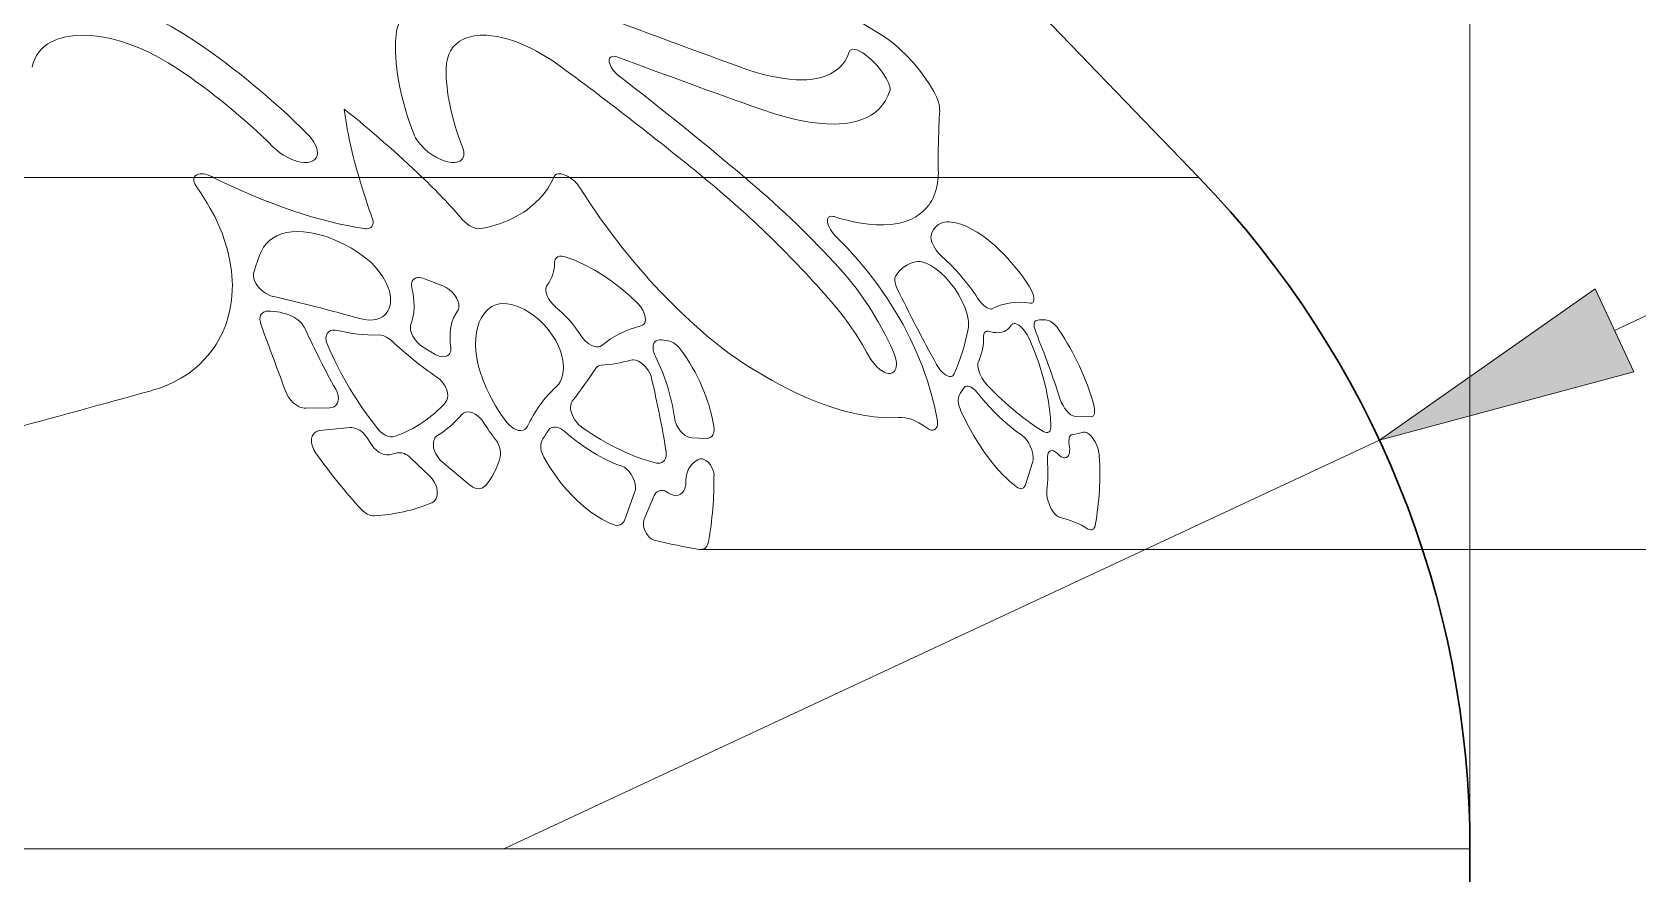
# Model space of a CAD drawing. Extents: x 5 to 409, y 5 to 583.
# Drawn here: x 150.82 to 169.11, y 347.87 to 357.45 of the extents above; entities that cross this region are included whole.
import ezdxf

# ---------------------------------------------------------------- set-up
doc = ezdxf.new("R2010")
doc.units = 0
for name, color, linetype, lineweight in [('DETAIL', 3, 'Continuous', 25), ('DIMENSIONS', 2, 'Continuous', 25), ('OUTLINE', 7, 'Continuous', 70)]:
    doc.layers.add(name, color=color, linetype=linetype, lineweight=lineweight)

msp = doc.modelspace()

# ---------------------------------------------------------------- linework, layer by layer
at = {"layer": 'DETAIL', "lineweight": 13}
for p, q in [((160.264, 355.799), (101.285, 355.799)), ((162.974, 348.157), (98.197, 348.157))]:
    msp.add_line(p, q, dxfattribs=at)
at = {"layer": 'DETAIL', "lineweight": 13, "ltscale": 0.096135}
msp.add_line((164.11, 355.799), (160.264, 355.799), dxfattribs=at)
at = {"layer": 'DETAIL', "lineweight": 13, "ltscale": 0.105585}
msp.add_line((167.197, 348.157), (162.974, 348.157), dxfattribs=at)
at = {"layer": 'DIMENSIONS', "lineweight": 13}
for p, q in [((167.197, 348.157), (167.197, 386.028)), ((158.439, 351.563), (198.899, 351.563))]:
    msp.add_line(p, q, dxfattribs=at)
at = {"layer": 'DIMENSIONS', "lineweight": 13, "ltscale": 0.301139}
msp.add_line((168.843, 354.058), (179.759, 359.151), dxfattribs=at)
at = {"layer": 'DIMENSIONS', "lineweight": 13, "ltscale": 0.275}
msp.add_line((156.197, 348.157), (166.166, 352.808), dxfattribs=at)
at = {"layer": 'DIMENSIONS', "lineweight": 13}
msp.add_lwpolyline([(168.623, 354.53), (166.166, 352.808), (169.063, 353.586)], close=True, dxfattribs=at)
msp.add_solid([(168.623, 354.53), (166.166, 352.808), (168.623, 354.53), (169.063, 353.586)], dxfattribs=at)
at = {"layer": 'OUTLINE', "lineweight": 30, "ltscale": 0.217677}
msp.add_line((158.061, 362.062), (164.11, 355.799), dxfattribs=at)
at = {"layer": 'OUTLINE', "lineweight": 13, "ltscale": 0.001786}
msp.add_line((161.143, 355.87), (161.141, 355.799), dxfattribs=at)
at = {"layer": 'OUTLINE', "lineweight": 13, "ltscale": 0.000565371}
msp.add_line((152.886, 355.799), (152.866, 355.809), dxfattribs=at)
at = {"layer": 'OUTLINE', "lineweight": 13, "ltscale": 0.000273606}
msp.add_line((156.768, 355.809), (156.763, 355.799), dxfattribs=at)
at = {"layer": 'OUTLINE', "lineweight": 13, "ltscale": 0.005629}
msp.add_line((155.292, 354.646), (155.501, 354.565), dxfattribs=at)
at = {"layer": 'OUTLINE', "lineweight": 13, "ltscale": 0.004251}
msp.add_line((155.412, 353.785), (155.267, 353.874), dxfattribs=at)
at = {"layer": 'OUTLINE', "lineweight": 13, "ltscale": 0.00683}
msp.add_line((154.213, 353.176), (153.94, 353.172), dxfattribs=at)
at = {"layer": 'OUTLINE', "lineweight": 13, "ltscale": 0.008746}
msp.add_line((154.098, 352.917), (154.447, 352.951), dxfattribs=at)
at = {"layer": 'OUTLINE', "lineweight": 13, "ltscale": 0.004779}
msp.add_line((162.881, 353.074), (162.69, 353.082), dxfattribs=at)
at = {"layer": 'OUTLINE', "lineweight": 13, "ltscale": 0.00228}
msp.add_line((154.639, 352.835), (154.689, 352.758), dxfattribs=at)
at = {"layer": 'OUTLINE', "lineweight": 13, "ltscale": 0.004242}
msp.add_line((158.508, 352.829), (158.339, 352.833), dxfattribs=at)
at = {"layer": 'OUTLINE', "lineweight": 13, "ltscale": 0.002315}
msp.add_line((154.892, 352.643), (154.982, 352.663), dxfattribs=at)
at = {"layer": 'OUTLINE', "lineweight": 13, "ltscale": 0.007577}
msp.add_line((155.134, 352.607), (155.354, 352.399), dxfattribs=at)
at = {"layer": 'OUTLINE', "lineweight": 13, "ltscale": 0.010038}
msp.add_line((155.803, 352.3), (155.495, 352.558), dxfattribs=at)
at = {"layer": 'OUTLINE', "lineweight": 13, "ltscale": 0.001207}
msp.add_line((158.369, 352.56), (158.41, 352.587), dxfattribs=at)
at = {"layer": 'OUTLINE', "lineweight": 13, "ltscale": 0.006744}
msp.add_line((162.217, 352.556), (162.134, 352.299), dxfattribs=at)
at = {"layer": 'OUTLINE', "lineweight": 13, "ltscale": 0.008208}
msp.add_line((157.685, 352.212), (157.572, 351.904), dxfattribs=at)
at = {"layer": 'OUTLINE', "lineweight": 13, "ltscale": 0.007279}
msp.add_line((157.794, 351.909), (157.908, 352.177), dxfattribs=at)
at = {"layer": 'OUTLINE', "lineweight": 30, "ltscale": 0.0375}
msp.add_line((167.197, 346.657), (167.197, 348.157), dxfattribs=at)
at = {"layer": 'OUTLINE', "lineweight": 13}
for points in [[(157.928, 358.658), (158.167, 358.576), (158.406, 358.487), (158.645, 358.391), (158.884, 358.288), (159.124, 358.178), (159.364, 358.061), (159.556, 357.962), (159.747, 357.859), (159.94, 357.752), (160.084, 357.669), (160.228, 357.584), (160.517, 357.406)], [(151.287, 357.906), (151.355, 357.897), (151.423, 357.885), (151.493, 357.871), (151.565, 357.855), (151.705, 357.817), (151.847, 357.772), (151.988, 357.718), (152.128, 357.658), (152.267, 357.591), (152.408, 357.515), (152.548, 357.433), (152.684, 357.345)], [(154.962, 357.345), (154.968, 357.421), (154.973, 357.458), (154.981, 357.493), (154.994, 357.539), (155.01, 357.582), (155.03, 357.624), (155.057, 357.67), (155.089, 357.713), (155.126, 357.752), (155.167, 357.788), (155.212, 357.819), (155.264, 357.848), (155.321, 357.872), (155.381, 357.892), (155.445, 357.906)], [(152.476, 357.039), (152.374, 357.104), (152.268, 357.165), (152.161, 357.22), (152.052, 357.269), (151.942, 357.312), (151.832, 357.348), (151.773, 357.365), (151.715, 357.379), (151.638, 357.395), (151.562, 357.406), (151.487, 357.414), (151.399, 357.417), (151.314, 357.413), (151.233, 357.403), (151.194, 357.395), (151.156, 357.385), (151.121, 357.374), (151.087, 357.361), (151.029, 357.333), (151.002, 357.317), (150.977, 357.299), (150.954, 357.28), (150.932, 357.26), (150.901, 357.225), (150.874, 357.187), (150.853, 357.145), (150.836, 357.101), (150.824, 357.055)], [(156.852, 357.055), (156.74, 357.133), (156.626, 357.203), (156.569, 357.235), (156.511, 357.265), (156.434, 357.301), (156.357, 357.333), (156.281, 357.36), (156.231, 357.375), (156.182, 357.388), (156.118, 357.402), (156.056, 357.411), (155.996, 357.416), (155.926, 357.416), (155.861, 357.409), (155.8, 357.396), (155.771, 357.387), (155.744, 357.376), (155.719, 357.363), (155.695, 357.349), (155.655, 357.319), (155.62, 357.283), (155.591, 357.243), (155.569, 357.198), (155.553, 357.148), (155.543, 357.095), (155.539, 357.039)], [(160.517, 357.406), (160.579, 357.364), (160.643, 357.314), (160.705, 357.259), (160.784, 357.183), (160.859, 357.102), (160.928, 357.019), (160.991, 356.936), (161.046, 356.854), (161.092, 356.775), (161.121, 356.714), (161.143, 356.657), (161.151, 356.628), (161.156, 356.601), (161.158, 356.58), (161.158, 356.56)], [(157.494, 357.168), (157.472, 357.174), (157.451, 357.178), (157.429, 357.176), (157.412, 357.168), (157.4, 357.155), (157.394, 357.137), (157.395, 357.115), (157.401, 357.09), (157.409, 357.072), (157.418, 357.054), (157.444, 357.017), (157.476, 356.98), (157.514, 356.947)], [(158.896, 357.051), (158.998, 357.017), (159.097, 356.986), (159.167, 356.967), (159.236, 356.951), (159.3, 356.938), (159.363, 356.927), (159.445, 356.916), (159.524, 356.91), (159.599, 356.909), (159.645, 356.911), (159.689, 356.914), (159.732, 356.92), (159.772, 356.928), (159.823, 356.941), (159.871, 356.957), (159.915, 356.977), (159.965, 357.007), (160.01, 357.042), (160.048, 357.081), (160.081, 357.126), (160.108, 357.175), (160.129, 357.228)], [(160.129, 357.228), (160.137, 357.242), (160.15, 357.252), (160.167, 357.257), (160.189, 357.256), (160.216, 357.249), (160.247, 357.235), (160.283, 357.215), (160.319, 357.19), (160.357, 357.159), (160.395, 357.125), (160.443, 357.075), (160.486, 357.023), (160.524, 356.971), (160.554, 356.922), (160.576, 356.876), (160.584, 356.854), (160.59, 356.834), (160.593, 356.806), (160.593, 356.794), (160.59, 356.783)], [(160.59, 356.783), (160.569, 356.726), (160.542, 356.673), (160.509, 356.625), (160.471, 356.581), (160.426, 356.541), (160.377, 356.507), (160.327, 356.48), (160.273, 356.457), (160.214, 356.438), (160.151, 356.423), (160.108, 356.416), (160.063, 356.411), (160.014, 356.407), (159.963, 356.406), (159.872, 356.407), (159.777, 356.415), (159.677, 356.428), (159.573, 356.446), (159.501, 356.462), (159.428, 356.48), (159.278, 356.522), (159.123, 356.574)], [(153.957, 356.294), (153.981, 356.269), (154.002, 356.244), (154.027, 356.209), (154.047, 356.173), (154.062, 356.138), (154.07, 356.107), (154.072, 356.076), (154.069, 356.048), (154.059, 356.023), (154.043, 356.002), (154.021, 355.986), (153.994, 355.975), (153.963, 355.969), (153.922, 355.968), (153.878, 355.973), (153.847, 355.98), (153.815, 355.99), (153.783, 356.002), (153.75, 356.016), (153.688, 356.051), (153.646, 356.079), (153.606, 356.111), (153.569, 356.144)], [(155.725, 356.144), (155.736, 356.107), (155.739, 356.089), (155.74, 356.071), (155.739, 356.049), (155.733, 356.029), (155.724, 356.011), (155.71, 355.996), (155.693, 355.984), (155.673, 355.975), (155.657, 355.971), (155.639, 355.968), (155.6, 355.968), (155.559, 355.975), (155.516, 355.986), (155.47, 356.005), (155.424, 356.028), (155.378, 356.056), (155.334, 356.087), (155.293, 356.122), (155.256, 356.16), (155.22, 356.203), (155.19, 356.249), (155.178, 356.271), (155.169, 356.294)], [(152.866, 355.809), (152.839, 355.821), (152.797, 355.834), (152.775, 355.838), (152.753, 355.84), (152.736, 355.84), (152.72, 355.837), (152.698, 355.829), (152.68, 355.816), (152.669, 355.799)], [(156.944, 355.799), (156.92, 355.813), (156.883, 355.829), (156.847, 355.838), (156.83, 355.84), (156.814, 355.839), (156.794, 355.834), (156.778, 355.824), (156.768, 355.809)], [(152.698, 355.688), (152.74, 355.628), (152.78, 355.568), (152.818, 355.507), (152.853, 355.446), (152.903, 355.353), (152.947, 355.259), (152.986, 355.163), (153.02, 355.068), (153.052, 354.958), (153.077, 354.847), (153.094, 354.737), (153.099, 354.682), (153.103, 354.626), (153.104, 354.572), (153.103, 354.519), (153.099, 354.447), (153.091, 354.376), (153.08, 354.306), (153.058, 354.212), (153.028, 354.12), (152.991, 354.031), (152.97, 353.988), (152.947, 353.945), (152.923, 353.904), (152.896, 353.864), (152.847, 353.797), (152.792, 353.733), (152.732, 353.673), (152.668, 353.617), (152.599, 353.565), (152.525, 353.518), (152.447, 353.475), (152.362, 353.435), (152.273, 353.401), (152.18, 353.372)], [(152.669, 355.799), (152.664, 355.78), (152.664, 355.767), (152.666, 355.754), (152.671, 355.736), (152.679, 355.719), (152.698, 355.688)], [(156.763, 355.799), (156.731, 355.735), (156.695, 355.674), (156.653, 355.616), (156.605, 355.56), (156.553, 355.508), (156.496, 355.459), (156.46, 355.431), (156.422, 355.405), (156.382, 355.38), (156.34, 355.356), (156.297, 355.334), (156.252, 355.313), (156.159, 355.276), (156.059, 355.244), (155.999, 355.229), (155.937, 355.216)], [(158.974, 353.652), (158.868, 353.722), (158.763, 353.795), (158.66, 353.873), (158.583, 353.934), (158.506, 353.997), (158.357, 354.127), (158.21, 354.264), (158.092, 354.381), (157.976, 354.501), (157.863, 354.623), (157.78, 354.716), (157.7, 354.81), (157.556, 354.985), (157.42, 355.161), (157.29, 355.337), (157.169, 355.513), (157.057, 355.688)], [(161.141, 355.799), (161.133, 355.728), (161.118, 355.66), (161.108, 355.628), (161.096, 355.596), (161.083, 355.566), (161.068, 355.537), (161.051, 355.509), (161.033, 355.482), (161.002, 355.445), (160.967, 355.41), (160.928, 355.379), (160.885, 355.351), (160.844, 355.329), (160.801, 355.31), (160.754, 355.294), (160.717, 355.283), (160.679, 355.275), (160.603, 355.263), (160.521, 355.258), (160.435, 355.259), (160.346, 355.266), (160.263, 355.278), (160.177, 355.293), (160.09, 355.314), (160.023, 355.331), (159.955, 355.352)], [(154.7, 355.325), (154.706, 355.3), (154.706, 355.276), (154.701, 355.254), (154.692, 355.24), (154.68, 355.229), (154.665, 355.221), (154.651, 355.217), (154.636, 355.214), (154.62, 355.214), (154.603, 355.216)], [(155.937, 355.216), (155.91, 355.214), (155.88, 355.219), (155.848, 355.229), (155.825, 355.24), (155.801, 355.253), (155.778, 355.269), (155.757, 355.287), (155.718, 355.325)], [(159.955, 355.352), (159.947, 355.354), (159.925, 355.357), (159.906, 355.354), (159.892, 355.345), (159.883, 355.331), (159.88, 355.312), (159.881, 355.291), (159.885, 355.272), (159.891, 355.253), (159.902, 355.23), (159.915, 355.206), (159.945, 355.162), (159.981, 355.122)], [(161.06, 355.133), (161.066, 355.155), (161.074, 355.177), (161.087, 355.202), (161.103, 355.225), (161.121, 355.245), (161.143, 355.262), (161.167, 355.275), (161.194, 355.285), (161.215, 355.289), (161.238, 355.292), (161.263, 355.293), (161.289, 355.291), (161.343, 355.283), (161.401, 355.266), (161.461, 355.242), (161.522, 355.211), (161.585, 355.174), (161.648, 355.132), (161.694, 355.098), (161.739, 355.062), (161.786, 355.022), (161.832, 354.98), (161.896, 354.917), (161.957, 354.85), (162.016, 354.781), (162.059, 354.727), (162.1, 354.673), (162.177, 354.561)], [(153.436, 354.96), (153.459, 355.004), (153.489, 355.043), (153.525, 355.079), (153.565, 355.109), (153.611, 355.135), (153.662, 355.155), (153.72, 355.17), (153.782, 355.18), (153.847, 355.183), (153.914, 355.18), (153.976, 355.173), (154.038, 355.162), (154.1, 355.147), (154.147, 355.133), (154.194, 355.118), (154.284, 355.082), (154.373, 355.04), (154.459, 354.992), (154.542, 354.939), (154.622, 354.88)], [(159.981, 355.122), (160.108, 354.993), (160.229, 354.858), (160.344, 354.719), (160.454, 354.576), (160.556, 354.428), (160.652, 354.278), (160.741, 354.124), (160.822, 353.967), (160.895, 353.808), (160.929, 353.728), (160.961, 353.647), (160.991, 353.566), (161.019, 353.485), (161.063, 353.34), (161.101, 353.194), (161.131, 353.049)], [(161.183, 354.9), (161.15, 354.934), (161.12, 354.971), (161.102, 354.997), (161.088, 355.023), (161.076, 355.047), (161.066, 355.072), (161.06, 355.096), (161.058, 355.117), (161.06, 355.133)], [(154.622, 354.88), (154.679, 354.833), (154.731, 354.781), (154.777, 354.725), (154.818, 354.668), (154.852, 354.608), (154.878, 354.547), (154.888, 354.517), (154.896, 354.486), (154.905, 354.434), (154.906, 354.408), (154.905, 354.383), (154.9, 354.346), (154.89, 354.312), (154.876, 354.28), (154.856, 354.251), (154.837, 354.232), (154.816, 354.215), (154.792, 354.201), (154.773, 354.192), (154.752, 354.185), (154.707, 354.177), (154.659, 354.175), (154.608, 354.18), (154.555, 354.192)], [(156.774, 354.832), (156.776, 354.852), (156.783, 354.871), (156.795, 354.885), (156.811, 354.896), (156.831, 354.902), (156.853, 354.903), (156.872, 354.9), (156.892, 354.895)], [(156.892, 354.895), (156.947, 354.876), (157.002, 354.855), (157.058, 354.831), (157.114, 354.805), (157.223, 354.747), (157.33, 354.682), (157.433, 354.611), (157.533, 354.534), (157.63, 354.451), (157.721, 354.363)], [(160.886, 354.839), (160.91, 354.842), (160.938, 354.841), (160.967, 354.835), (160.99, 354.828), (161.013, 354.819), (161.058, 354.796), (161.104, 354.767), (161.135, 354.743), (161.166, 354.718), (161.225, 354.662), (161.279, 354.6), (161.329, 354.534), (161.374, 354.465), (161.412, 354.394), (161.443, 354.323), (161.466, 354.253), (161.475, 354.219), (161.481, 354.185), (161.485, 354.155), (161.486, 354.125), (161.485, 354.098), (161.481, 354.072)], [(153.561, 354.445), (153.524, 354.457), (153.488, 354.476), (153.454, 354.499), (153.423, 354.525), (153.396, 354.555), (153.374, 354.587), (153.357, 354.62), (153.347, 354.65), (153.343, 354.679), (153.344, 354.693), (153.346, 354.706)], [(155.149, 354.543), (155.145, 354.574), (155.145, 354.589), (155.148, 354.604), (155.152, 354.617), (155.159, 354.628), (155.172, 354.642), (155.191, 354.652), (155.213, 354.658), (155.231, 354.659), (155.251, 354.657), (155.271, 354.653), (155.292, 354.646)], [(155.501, 354.565), (155.539, 354.547), (155.573, 354.523), (155.605, 354.495), (155.632, 354.464), (155.655, 354.43), (155.672, 354.395), (155.682, 354.36), (155.684, 354.33), (155.683, 354.315), (155.679, 354.3), (155.675, 354.288), (155.668, 354.278)], [(156.785, 354.324), (156.749, 354.359), (156.717, 354.4), (156.704, 354.422), (156.693, 354.444), (156.684, 354.464), (156.678, 354.485), (156.674, 354.517), (156.675, 354.533), (156.678, 354.548), (156.683, 354.561), (156.69, 354.573)], [(160.671, 354.541), (160.655, 354.581), (160.65, 354.601), (160.647, 354.62), (160.646, 354.638), (160.647, 354.654), (160.654, 354.672)], [(162.177, 354.561), (162.2, 354.52), (162.219, 354.478), (162.226, 354.454), (162.231, 354.432), (162.232, 354.416), (162.232, 354.403), (162.228, 354.386), (162.219, 354.373), (162.206, 354.367), (162.19, 354.366)], [(155.138, 354.127), (155.149, 354.158), (155.157, 354.19), (155.169, 354.257), (155.174, 354.327), (155.172, 354.398), (155.164, 354.47), (155.149, 354.543)], [(161.761, 354.304), (161.753, 354.301), (161.743, 354.3), (161.73, 354.302), (161.717, 354.306), (161.699, 354.314), (161.682, 354.325), (161.661, 354.341), (161.642, 354.36), (161.615, 354.391), (161.59, 354.424)], [(153.428, 354.128), (153.423, 354.146), (153.419, 354.164), (153.417, 354.187), (153.42, 354.21), (153.426, 354.23), (153.436, 354.246), (153.45, 354.259), (153.467, 354.269), (153.487, 354.275), (153.509, 354.277)], [(155.668, 354.278), (155.647, 354.247), (155.623, 354.2), (155.604, 354.148), (155.591, 354.093), (155.584, 354.036), (155.583, 353.996), (155.583, 353.956), (155.586, 353.915), (155.591, 353.872)], [(156.23, 353.011), (156.162, 353.104), (156.101, 353.199), (156.046, 353.297), (155.997, 353.397), (155.956, 353.497), (155.922, 353.598), (155.908, 353.648), (155.897, 353.698), (155.885, 353.764), (155.877, 353.829), (155.873, 353.893), (155.875, 353.965), (155.883, 354.035), (155.89, 354.069), (155.899, 354.102), (155.916, 354.151), (155.939, 354.198), (155.967, 354.241), (155.999, 354.279), (156.037, 354.313)], [(156.037, 354.313), (156.068, 354.334), (156.105, 354.349), (156.145, 354.359), (156.187, 354.362), (156.234, 354.36), (156.282, 354.351), (156.331, 354.338), (156.382, 354.318), (156.432, 354.294), (156.481, 354.265), (156.542, 354.222), (156.6, 354.174), (156.654, 354.12), (156.703, 354.063), (156.747, 354.003), (156.786, 353.941), (156.818, 353.877), (156.843, 353.813), (156.861, 353.748), (156.868, 353.716), (156.872, 353.684), (156.875, 353.637), (156.872, 353.591), (156.865, 353.547), (156.852, 353.506), (156.836, 353.472), (156.816, 353.442), (156.791, 353.415)], [(157.721, 354.363), (157.752, 354.328), (157.777, 354.289), (157.795, 354.249), (157.802, 354.229), (157.806, 354.209), (157.807, 354.181), (157.803, 354.155), (157.799, 354.143), (157.792, 354.133), (157.785, 354.124), (157.776, 354.117), (157.766, 354.112), (157.755, 354.108)], [(154.186, 353.896), (154.174, 353.933), (154.171, 353.952), (154.17, 353.97), (154.171, 353.987), (154.175, 354.003), (154.185, 354.024), (154.201, 354.042), (154.221, 354.055), (154.246, 354.062), (154.274, 354.062), (154.303, 354.057)], [(154.764, 354.007), (154.795, 354.005), (154.828, 353.996), (154.86, 353.981), (154.891, 353.961), (154.92, 353.938)], [(155.267, 353.874), (155.235, 353.898), (155.205, 353.927), (155.18, 353.959), (155.159, 353.992), (155.144, 354.027), (155.134, 354.062), (155.132, 354.08), (155.132, 354.098), (155.134, 354.113), (155.138, 354.127)], [(161.659, 353.99), (161.661, 354.013), (161.669, 354.032), (161.675, 354.039), (161.682, 354.045), (161.69, 354.048), (161.7, 354.049), (161.71, 354.049), (161.721, 354.046)], [(161.721, 354.046), (161.772, 354.035), (161.797, 354.032), (161.82, 354.031), (161.86, 354.035), (161.879, 354.04), (161.896, 354.046), (161.913, 354.055), (161.928, 354.064), (161.955, 354.089), (161.977, 354.119)], [(161.977, 354.119), (161.982, 354.126), (161.989, 354.131), (161.997, 354.134), (162.006, 354.136), (162.016, 354.136), (162.026, 354.133), (162.043, 354.126), (162.06, 354.116), (162.077, 354.103), (162.093, 354.088), (162.124, 354.053), (162.156, 354.007), (162.181, 353.959)], [(162.256, 354.029), (162.241, 354.074), (162.236, 354.096), (162.234, 354.117), (162.235, 354.135), (162.239, 354.151), (162.248, 354.165), (162.261, 354.172)], [(162.398, 354.169), (162.415, 354.163), (162.433, 354.152), (162.452, 354.138), (162.47, 354.121), (162.495, 354.093), (162.517, 354.063)], [(155.591, 353.872), (155.593, 353.846), (155.59, 353.821), (155.581, 353.799), (155.568, 353.781), (155.549, 353.767), (155.526, 353.759), (155.499, 353.757), (155.47, 353.761), (155.441, 353.77), (155.412, 353.785)], [(157.31, 353.886), (157.292, 353.875), (157.269, 353.87), (157.245, 353.87), (157.217, 353.877), (157.19, 353.889), (157.163, 353.905), (157.144, 353.919), (157.125, 353.936), (157.092, 353.972), (157.073, 353.999)], [(157.922, 353.76), (157.912, 353.782), (157.904, 353.805), (157.896, 353.835), (157.894, 353.864), (157.897, 353.891), (157.903, 353.911), (157.914, 353.928), (157.93, 353.94), (157.949, 353.948), (157.97, 353.95)], [(158.067, 353.94), (158.085, 353.936), (158.103, 353.929), (158.123, 353.919), (158.142, 353.906), (158.176, 353.878), (158.197, 353.856), (158.215, 353.833)], [(162.181, 353.959), (162.239, 353.818), (162.291, 353.676), (162.334, 353.533), (162.37, 353.391), (162.384, 353.321), (162.397, 353.25), (162.41, 353.158), (162.42, 353.066), (162.425, 352.975)], [(157.642, 353.719), (157.655, 353.722), (157.668, 353.722), (157.698, 353.717), (157.728, 353.706), (157.758, 353.688), (157.787, 353.665), (157.812, 353.638), (157.841, 353.598), (157.864, 353.555), (157.872, 353.534), (157.878, 353.512)], [(160.69, 353.067), (160.598, 353.064), (160.504, 353.067), (160.407, 353.075), (160.309, 353.089), (160.244, 353.1), (160.178, 353.114), (160.109, 353.131), (160.038, 353.15), (159.909, 353.19), (159.778, 353.238), (159.646, 353.292), (159.513, 353.352), (159.428, 353.394), (159.342, 353.438), (159.25, 353.488), (159.159, 353.54), (158.982, 353.647), (158.974, 353.652)], [(160.633, 353.811), (160.651, 353.762), (160.662, 353.713), (160.665, 353.689), (160.665, 353.665), (160.663, 353.644), (160.659, 353.625), (160.649, 353.603), (160.635, 353.585), (160.616, 353.573), (160.597, 353.568), (160.575, 353.567), (160.552, 353.572), (160.534, 353.578), (160.515, 353.588), (160.478, 353.612), (160.442, 353.643), (160.407, 353.683), (160.375, 353.725), (160.348, 353.771)], [(161.322, 353.562), (161.317, 353.552), (161.31, 353.544), (161.301, 353.538), (161.291, 353.534), (161.271, 353.533), (161.248, 353.54), (161.225, 353.552), (161.206, 353.566), (161.188, 353.582), (161.169, 353.602), (161.152, 353.624), (161.123, 353.668)], [(161.699, 353.434), (161.682, 353.453), (161.667, 353.473), (161.638, 353.518), (161.616, 353.564), (161.601, 353.611), (161.594, 353.647), (161.593, 353.664), (161.594, 353.68), (161.597, 353.695), (161.601, 353.708)], [(155.432, 353.527), (155.451, 353.512), (155.469, 353.497), (155.501, 353.461), (155.527, 353.421), (155.545, 353.38), (155.554, 353.348), (155.557, 353.317), (155.554, 353.287), (155.546, 353.262), (155.532, 353.24)], [(153.94, 353.172), (153.923, 353.173), (153.905, 353.176), (153.885, 353.181), (153.865, 353.189), (153.83, 353.209), (153.797, 353.235), (153.768, 353.265), (153.743, 353.298), (153.729, 353.323), (153.717, 353.35)], [(154.281, 353.389), (154.297, 353.353), (154.307, 353.317), (154.311, 353.281), (154.31, 353.263), (154.306, 353.247), (154.297, 353.224), (154.283, 353.204), (154.263, 353.189), (154.239, 353.18), (154.213, 353.176)], [(161.401, 353.139), (161.39, 353.165), (161.382, 353.191), (161.373, 353.227), (161.37, 353.261), (161.372, 353.291), (161.376, 353.305), (161.381, 353.317)], [(161.437, 353.406), (161.449, 353.418), (161.465, 353.424), (161.484, 353.424), (161.5, 353.42), (161.515, 353.412), (161.533, 353.401), (161.549, 353.388), (161.566, 353.372), (161.582, 353.354)], [(161.582, 353.354), (161.678, 353.24), (161.779, 353.132), (161.83, 353.08), (161.882, 353.032), (161.952, 352.97), (162.023, 352.914), (162.094, 352.864)], [(162.69, 353.082), (162.679, 353.084), (162.666, 353.088), (162.651, 353.098), (162.635, 353.109), (162.616, 353.128), (162.598, 353.15), (162.58, 353.174), (162.564, 353.201), (162.543, 353.242), (162.527, 353.284)], [(155.717, 353.1), (155.735, 353.116), (155.758, 353.126), (155.783, 353.13), (155.812, 353.128), (155.841, 353.119), (155.869, 353.105), (155.897, 353.086), (155.922, 353.064), (155.945, 353.038), (155.964, 353.011)], [(157.08, 352.959), (157.051, 352.982), (157.025, 353.01), (157.003, 353.04), (156.98, 353.08), (156.965, 353.122), (156.959, 353.144), (156.956, 353.166), (156.955, 353.185), (156.957, 353.203), (156.963, 353.229), (156.975, 353.252)], [(162.034, 352.276), (161.994, 352.306), (161.955, 352.34), (161.914, 352.378), (161.874, 352.418), (161.798, 352.502), (161.725, 352.593), (161.663, 352.678), (161.604, 352.766), (161.548, 352.857), (161.509, 352.925), (161.472, 352.995), (161.436, 353.066), (161.401, 353.139)], [(162.913, 353.207), (162.922, 353.167), (162.923, 353.148), (162.923, 353.13), (162.921, 353.114), (162.917, 353.099), (162.909, 353.085), (162.896, 353.076), (162.881, 353.074)], [(154.056, 352.66), (154.032, 352.699), (154.016, 352.74), (154.01, 352.762), (154.007, 352.783), (154.006, 352.804), (154.007, 352.823), (154.014, 352.852), (154.02, 352.865), (154.027, 352.877), (154.036, 352.888), (154.046, 352.897), (154.058, 352.905), (154.071, 352.911), (154.084, 352.915), (154.098, 352.917)], [(154.447, 352.951), (154.463, 352.951), (154.48, 352.949), (154.499, 352.945), (154.519, 352.938), (154.554, 352.921), (154.573, 352.907), (154.592, 352.891), (154.609, 352.874), (154.625, 352.855), (154.639, 352.835)], [(154.957, 352.853), (154.932, 352.847), (154.904, 352.848), (154.875, 352.854), (154.845, 352.867), (154.817, 352.884), (154.791, 352.905), (154.773, 352.922), (154.757, 352.941)], [(156.466, 352.967), (156.454, 352.947), (156.436, 352.931), (156.414, 352.921), (156.388, 352.918), (156.361, 352.92), (156.333, 352.929), (156.314, 352.938), (156.297, 352.948), (156.278, 352.962), (156.26, 352.978), (156.23, 353.011)], [(156.704, 352.923), (156.72, 352.94), (156.741, 352.952), (156.765, 352.958), (156.792, 352.957), (156.82, 352.949), (156.848, 352.936), (156.868, 352.923), (156.888, 352.907)], [(158.339, 352.833), (158.311, 352.837), (158.283, 352.849), (158.255, 352.866), (158.229, 352.889), (158.205, 352.915), (158.185, 352.943), (158.162, 352.984), (158.146, 353.026), (158.137, 353.068)], [(158.587, 352.965), (158.59, 352.931), (158.587, 352.898), (158.582, 352.883), (158.576, 352.869), (158.563, 352.851), (158.546, 352.838), (158.525, 352.831), (158.508, 352.829)], [(161.013, 352.947), (160.979, 352.971), (160.92, 353.007), (160.862, 353.035), (160.832, 353.046), (160.803, 353.055), (160.765, 353.063), (160.727, 353.067), (160.69, 353.067)], [(161.131, 353.049), (161.135, 353.013), (161.133, 352.98), (161.129, 352.965), (161.123, 352.951), (161.112, 352.936), (161.096, 352.926), (161.077, 352.922), (161.056, 352.924), (161.034, 352.933), (161.013, 352.947)], [(162.425, 352.975), (162.424, 352.946), (162.421, 352.933), (162.417, 352.921), (162.411, 352.911), (162.404, 352.903), (162.39, 352.895), (162.373, 352.894), (162.354, 352.898), (162.34, 352.906)], [(154.689, 352.758), (154.704, 352.737), (154.72, 352.717), (154.745, 352.693), (154.773, 352.672), (154.803, 352.656), (154.833, 352.645), (154.863, 352.641), (154.892, 352.643)], [(155.495, 352.558), (155.467, 352.585), (155.442, 352.617), (155.422, 352.651), (155.406, 352.686), (155.396, 352.722), (155.393, 352.756), (155.395, 352.789), (155.399, 352.804), (155.404, 352.819), (155.41, 352.831), (155.418, 352.842), (155.428, 352.852), (155.439, 352.86)], [(156.1, 352.816), (156.122, 352.784), (156.139, 352.749), (156.151, 352.712), (156.158, 352.676), (156.158, 352.647), (156.154, 352.62)], [(156.651, 352.613), (156.634, 352.648), (156.622, 352.684), (156.615, 352.721), (156.615, 352.757), (156.62, 352.783), (156.63, 352.807)], [(162.094, 352.864), (162.119, 352.844), (162.142, 352.818), (162.168, 352.78), (162.19, 352.74), (162.207, 352.697), (162.218, 352.654), (162.224, 352.612), (162.223, 352.583), (162.217, 352.556)], [(162.503, 352.651), (162.518, 352.637), (162.542, 352.62), (162.566, 352.61), (162.578, 352.608), (162.589, 352.608), (162.604, 352.612), (162.616, 352.621), (162.626, 352.635), (162.632, 352.65), (162.636, 352.668), (162.638, 352.687), (162.639, 352.707), (162.634, 352.751)], [(162.634, 352.751), (162.63, 352.786), (162.631, 352.818), (162.634, 352.833), (162.638, 352.846), (162.646, 352.859), (162.657, 352.868), (162.669, 352.873)], [(162.797, 352.9), (162.806, 352.901), (162.816, 352.901), (162.837, 352.893), (162.859, 352.878), (162.884, 352.852), (162.907, 352.822), (162.928, 352.788), (162.947, 352.748), (162.962, 352.707), (162.972, 352.666), (162.977, 352.626)], [(154.982, 352.663), (155.007, 352.666), (155.033, 352.663), (155.059, 352.655), (155.078, 352.647), (155.097, 352.636), (155.116, 352.623), (155.134, 352.607)], [(157.443, 351.847), (157.399, 351.865), (157.356, 351.886), (157.312, 351.909), (157.27, 351.934), (157.186, 351.989), (157.106, 352.052), (157.029, 352.12), (156.968, 352.181), (156.909, 352.245), (156.853, 352.312), (156.813, 352.363), (156.775, 352.416), (156.71, 352.513), (156.651, 352.613)], [(158.042, 352.689), (158.044, 352.669), (158.045, 352.649), (158.042, 352.623), (158.035, 352.599), (158.024, 352.578), (158.011, 352.564), (157.994, 352.553), (157.975, 352.546), (157.954, 352.545), (157.933, 352.548)], [(158.267, 352.32), (158.268, 352.352), (158.272, 352.383), (158.277, 352.409), (158.284, 352.435), (158.296, 352.469), (158.313, 352.501), (158.334, 352.528), (158.351, 352.545), (158.369, 352.56)], [(158.41, 352.587), (158.426, 352.594), (158.446, 352.596), (158.459, 352.594), (158.472, 352.59), (158.497, 352.577), (158.521, 352.557), (158.543, 352.532), (158.56, 352.505), (158.575, 352.472), (158.585, 352.439), (158.589, 352.406)], [(162.385, 352.587), (162.385, 352.62), (162.39, 352.649), (162.395, 352.662), (162.402, 352.672), (162.412, 352.682), (162.425, 352.688), (162.44, 352.689), (162.454, 352.686), (162.467, 352.679), (162.483, 352.669), (162.503, 352.651)], [(155.354, 352.399), (155.38, 352.369), (155.402, 352.336), (155.42, 352.3), (155.432, 352.264), (155.438, 352.229), (155.438, 352.194), (155.431, 352.161), (155.425, 352.146), (155.418, 352.132), (155.409, 352.12), (155.398, 352.11), (155.387, 352.101), (155.374, 352.095)], [(157.532, 352.515), (157.548, 352.508), (157.564, 352.5), (157.595, 352.478), (157.622, 352.45), (157.646, 352.419), (157.666, 352.384), (157.681, 352.348), (157.69, 352.311), (157.694, 352.277), (157.693, 352.243), (157.685, 352.212)], [(155.982, 352.287), (155.965, 352.272), (155.944, 352.261), (155.92, 352.256), (155.894, 352.257), (155.867, 352.263), (155.841, 352.275), (155.822, 352.287), (155.803, 352.3)], [(157.908, 352.177), (157.92, 352.198), (157.935, 352.216), (157.955, 352.228), (157.978, 352.235), (158.002, 352.235), (158.028, 352.23), (158.048, 352.221), (158.067, 352.21)], [(158.067, 352.21), (158.096, 352.194), (158.126, 352.184), (158.155, 352.18), (158.183, 352.183), (158.208, 352.194), (158.229, 352.211), (158.244, 352.23), (158.255, 352.253), (158.262, 352.279), (158.266, 352.299), (158.267, 352.32)], [(162.134, 352.299), (162.125, 352.28), (162.112, 352.265), (162.095, 352.257), (162.085, 352.256), (162.073, 352.257), (162.06, 352.261), (162.047, 352.267), (162.034, 352.276)], [(162.53, 351.928), (162.518, 351.931), (162.506, 351.938), (162.493, 351.946), (162.481, 351.957), (162.458, 351.983), (162.443, 352.004), (162.429, 352.026), (162.407, 352.074), (162.39, 352.125), (162.384, 352.153), (162.38, 352.18), (162.379, 352.207), (162.38, 352.231)], [(157.907, 351.671), (157.882, 351.681), (157.858, 351.698), (157.837, 351.719), (157.818, 351.745), (157.804, 351.772), (157.793, 351.801), (157.786, 351.839), (157.784, 351.858), (157.786, 351.877), (157.789, 351.894), (157.794, 351.909)], [(162.931, 351.844), (162.925, 351.822), (162.915, 351.803), (162.909, 351.796), (162.901, 351.791), (162.888, 351.786), (162.874, 351.786), (162.858, 351.79), (162.847, 351.797)], [(158.526, 351.652), (158.519, 351.626), (158.507, 351.602), (158.491, 351.583), (158.476, 351.572), (158.458, 351.566), (158.439, 351.563), (158.424, 351.565)]]:
    msp.add_lwpolyline(points, dxfattribs=at)
for centre, radius, start, end in [((195.843, 459.563), 108.966, 249.12333, 250.17959), ((147.811, 350.141), 8.697, 45.0313, 55.9287), ((195.102, 457.788), 107.419, 249.5066, 250.43118), ((148.351, 350.881), 7.412, 45.2477, 56.1856), ((132.255, 323.715), 41.431, 50.7494, 53.5817), ((130.659, 322.196), 43.919, 49.9171, 52.3036), ((145.507, 345.551), 14.152, 46.3994, 51.1802), ((158.961, 357.164), 4.62, 187.3078, 197.188), ((170.949, 355.993), 9.807, 176.6829, 180.7161), ((169.798, 360.463), 15.949, 197.0045, 198.7936), ((150.603, 350.9), 6.764, 40.8664, 46.4156), ((156.748, 355.486), 0.369, 33.212, 58.0017), ((151.081, 346.737), 11.691, 40.8311, 50.8094), ((151.439, 346.877), 11.655, 43.0336, 49.9518), ((154.806, 354.334), 1.507, 155.4492, 165.6982), ((156.352, 354.824), 0.421, 323.4227, 1.1709), ((157.311, 352.345), 3.631, 23.8058, 43.1933), ((160.962, 354.49), 0.358, 102.3716, 149.3875), ((159.521, 353.065), 2.476, 33.3004, 47.8195), ((148.283, 331.684), 23.366, 74.4287, 76.9442), ((157.352, 352.157), 3.403, 28.3071, 40.8266), ((175.25, 361.537), 16.17, 205.6349, 209.118), ((162.066, 353.695), 0.683, 79.5236, 116.5871), ((153.506, 353.594), 0.684, 66.513, 89.7598), ((153.655, 353.935), 0.312, 25.5212, 66.6742), ((155.905, 353.254), 1.385, 32.5319, 50.5555), ((218.718, 377.926), 69.492, 200.02734, 200.71159), ((161.966, 357.701), 8.813, 204.3393, 209.3), ((154.703, 355.551), 1.546, 254.9961, 272.2446), ((158.005, 353.05), 1.087, 103.2655, 129.7223), ((159.208, 354.5), 2.313, 336.0755, 349.3388), ((151.577, 349.713), 11.518, 18.0625, 22.0042), ((162.323, 353.903), 0.276, 74.2114, 102.9619), ((160.089, 352.415), 2.934, 15.6751, 34.1795), ((158.004, 355.534), 4.155, 203.2223, 218.6095), ((157.892, 357.112), 4.349, 226.8803, 235.5425), ((157.953, 353.276), 0.674, 80.2728, 88.5729), ((156.506, 352.582), 2.117, 10.4455, 36.2043), ((160.992, 353.976), 0.667, 336.2373, 1.1617), ((157.307, 353.588), 0.0734, 92.2359, 144.5058), ((157.198, 355.3), 1.642, 273.7158, 285.6781), ((156.01, 352.783), 2.146, 7.6335, 27.0876), ((140.932, 365.081), 19.933, 323.5965, 324.9378), ((145.619, 350.644), 12.59, 9.3468, 13.1667), ((97.009, 551.594), 205.757, 285.06777, 285.55338), ((157.777, 352.361), 1.444, 133.0979, 155.2046), ((162.129, 352.908), 0.853, 144.3072, 151.3532), ((154.489, 354.17), 1.398, 289.5956, 318.3088), ((154.787, 353.897), 1.225, 302.1533, 319.3884), ((158.054, 354.326), 2.469, 212.1883, 217.6932), ((157.796, 352.145), 1.34, 144.5005, 150.3991), ((162.521, 353.874), 1.012, 278.4486, 285.8463), ((159.283, 356.356), 6.402, 215.2597, 222.6834), ((155.375, 352.81), 0.802, 319.2695, 346.3124), ((160.54, 352.434), 1.851, 353.7037, 4.7311), ((159.628, 352.429), 3.354, 349.9705, 3.379), ((154.601, 352.356), 3.987, 349.8242, 0.7157), ((154.727, 352.139), 0.193, 219.4142, 268.0234), ((154.616, 353.929), 1.985, 273.0089, 292.4373), ((157.484, 351.93), 0.0917, 243.6564, 343.9237), ((162.341, 351.029), 0.918, 56.6268, 78.1162), ((159.486, 358.02), 6.542, 256.0343, 260.6621)]:
    msp.add_arc(centre, radius, start, end, dxfattribs=at)
at = {"layer": 'OUTLINE', "lineweight": 30}
msp.add_arc((156.197, 348.157), 11, 0, 44.004, dxfattribs=at)
at = {"layer": 'OUTLINE', "lineweight": 13}
for centre, major_axis, ratio, start_param, end_param in [((158.713, 355.504), (3.462, -2.71), 0.533343, 3.518098, 3.870975), ((158.668, 355.464), (2.879, -2.337), 0.525201, 3.536463, 3.891066), ((142.044, 376.716), (14.088, -21.244), 0.251116, 5.877737, 6.060131), ((160.398, 359.438), (2.672, -6.67), 0.265068, 5.715124, 5.948003), ((157.184, 354.483), (1.006, -1.947), 0.550489, 5.327058, 5.769186), ((156.862, 356.687), (1.917, -4.084), 0.480844, 5.589202, 5.910526)]:
    msp.add_ellipse(centre, major_axis=major_axis, ratio=ratio, start_param=start_param, end_param=end_param, dxfattribs=at)

doc.saveas('drawing.dxf')
